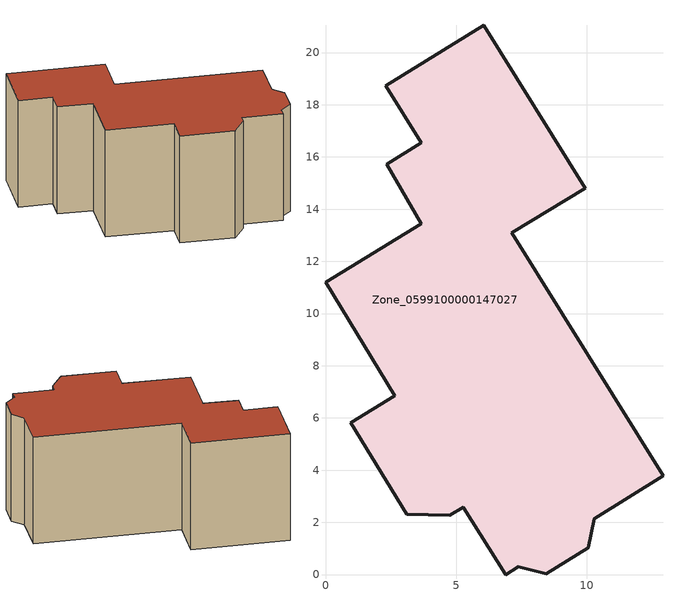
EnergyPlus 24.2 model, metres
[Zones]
Zone_0599100000147027
 floor ground (C_G): 7.14,13.1 12.93,3.79 10.3,2.13 10.06,1.03 8.46,0.04 7.38,0.3 6.91,0 5.27,2.59 4.76,2.28 3.11,2.31 0.96,5.81 2.66,6.85 0,11.19 3.66,13.44 2.34,15.71 3.66,16.54 2.31,18.73 6.07,21.04 9.94,14.8 z0
 wall outside (C_F): 9.94,14.8 6.07,21.04 2.31,18.73 3.66,16.54 2.34,15.71 3.66,13.44 0,11.19 2.66,6.85 0.96,5.81 3.11,2.31 4.76,2.28 5.27,2.59 6.91,0 7.38,0.3 8.46,0.04 10.06,1.03 10.3,2.13 12.93,3.79 7.14,13.1 9.94,14.8 z0:8.65
 roof outside (C_R): 3.11,2.31 4.76,2.28 5.27,2.59 6.91,0 7.38,0.3 8.46,0.04 10.06,1.03 10.3,2.13 12.93,3.79 7.14,13.1 9.94,14.8 6.07,21.04 2.31,18.73 3.66,16.54 2.34,15.71 3.66,13.44 0,11.19 2.66,6.85 0.96,5.81 z8.65
[BUILDING]
Pand.0599100000147027: North Axis=0; Terrain=City; Loads Convergence Tolerance Value=0.04; Temperature Convergence Tolerance Value=0.4; Solar Distribution=FullExterior; Maximum Number of Warmup Days=25; Minimum Number of Warmup Days=1
[Site:Location]
Rotterdam.The.Hague.AP_ZH_NLD Design_Conditions: Latitude=51.96; Longitude=4.45; Time Zone=1; Elevation=-4.5
[SITE:GROUNDTEMPERATURE:BUILDINGSURFACE]
18, 18, 18, 18, 18, 18, 18, 18, 18, 18, 18, 18
[MATERIAL] Thermal Absorptance=0.9; Solar Absorptance=0.7; Visible Absorptance=0.7
Name | Roughness | Thickness | Conductivity | Density | Specific Heat
G.D.1965 | MediumSmooth | 0.15 | 1 | 540 | 1210
F.D.1965 | Rough | 0.3 | 0.857143 | 1920 | 840
R.D.1965 | MediumRough | 0.2 | 0.08 | 1500 | 1000
[CONSTRUCTION]
C_G: G.D.1965
C_F: F.D.1965
C_R: R.D.1965
[ZONE]
Zone_0599100000147027: Type=1; Multiplier=1; Ceiling Height=Autocalculate; Volume=Autocalculate; Floor Area=autocalculate; Part of Total Floor Area=Yes
[ZONEINFILTRATION:DESIGNFLOWRATE]
Infil_Zone_0599100000147027: Zone or ZoneList or Space or SpaceList=Zone_0599100000147027; Schedule=AlwaysOn; Design Flow Rate Calculation Method=Flow/Area; Flow Rate per Floor Area=0.0042; Constant Term Coefficient=1; Temperature Term Coefficient=0; Velocity Term Coefficient=0; Velocity Squared Term Coefficient=0
[HVACTEMPLATE:ZONE:IDEALLOADSAIRSYSTEM]
Zone_0599100000147027: Maximum Heating Supply Air Temperature=50; Minimum Cooling Supply Air Temperature=13; Maximum Heating Supply Air Humidity Ratio=0.0156; Minimum Cooling Supply Air Humidity Ratio=0.0077; Heating Limit=NoLimit; Cooling Limit=NoLimit; Dehumidification Control Type=ConstantSensibleHeatRatio; Cooling Sensible Heat Ratio=0.7; Dehumidification Setpoint=60; Humidification Control Type=None; Humidification Setpoint=30; Outdoor Air Method=None; Outdoor Air Flow Rate per Person=0.00944; Outdoor Air Flow Rate per Zone Floor Area=0; Outdoor Air Flow Rate per Zone=0; Demand Controlled Ventilation Type=None; Outdoor Air Economizer Type=NoEconomizer; Heat Recovery Type=None; Sensible Heat Recovery Effectiveness=0.7; Latent Heat Recovery Effectiveness=0.65
[ZONECONTROL:THERMOSTAT]
ThermostatControl_Zone_0599100000147027: Zone or ZoneList=Zone_0599100000147027; Control Type Schedule=DualSetpointControlType; Control 1=Thermostat_Zone_0599100000147027; Temperature Difference Between Cutout And Setpoint=0
[THERMOSTATSETPOINT:DUALSETPOINT]
Thermostat_Zone_0599100000147027: Heating Setpoint Temperature Schedule=HeatingSetpoint_Zone_0599100000147027; Cooling Setpoint Temperature Schedule=CoolingSetpoint_Zone_0599100000147027
[SCHEDULE:COMPACT]
HeatingSetpoint_Zone_0599100000147027: Through: 12/31, For: AllDays, Until: 24:00, 21
CoolingSetpoint_Zone_0599100000147027: Through: 12/31, For: AllDays, Until: 24:00, 24
DualSetpointControlType: Through: 12/31, For: AllDays, Until: 24:00, 4
AlwaysOn: Through: 12/31, For: AllDays, Until: 24:00, 1
